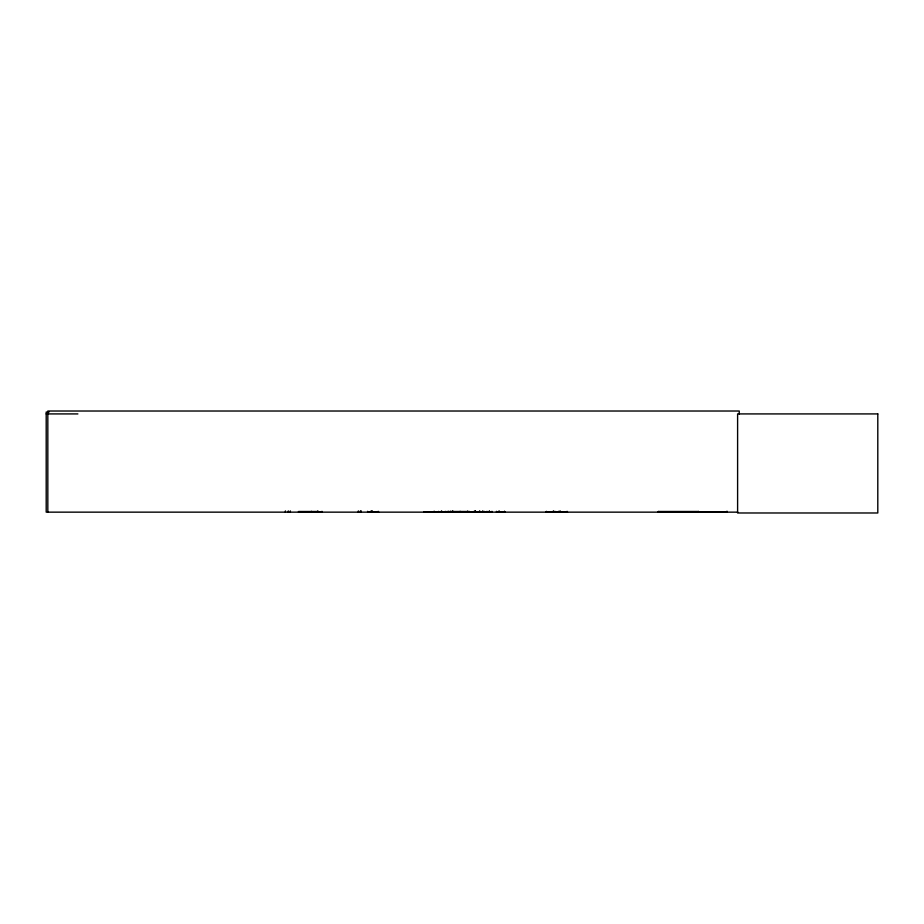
<?xml version="1.0" encoding="UTF-8"?>
<svg xmlns="http://www.w3.org/2000/svg" width="924" height="924" viewBox="0 0 924 924"><rect width="100%" height="100%" fill="white"/><g stroke="black" fill="none" stroke-linecap="round" stroke-linejoin="round"><path stroke-width="1.39" d="M467.613 512.115L467.625 511.33M482.478 512.115L482.478 511.33M658.35 512.115L658.327 511.492L698.683 511.492L698.567 512.115L658.327 512.115L658.442 511.492M700.184 511.711L727.038 512.104L727.003 511.365M726.969 511.711L726.957 511.365M658.338 511.792L698.579 511.757M698.683 512.115L698.567 511.492M447.135 512.023L447.193 511.33M545.911 512.15L567.544 512.069M546.303 512.023L546.384 511.33M491.764 512.046L423.689 512.104L438.9 512.15M423.804 512.127L438.611 511.884M424.347 512.15L425.306 512.104L424.659 512.15M433.772 512.127L434.014 511.365M434.026 511.711L435.216 512.15M321.806 512.046L298.51 512.092M483.772 512.046L483.853 511.399M437.422 512.15L437.676 511.908M438.311 512.15L438.611 511.365M49.087 412.058L46.2 412.058L46.2 512.15L737.791 512.15M46.2 413.917L77.893 413.917M298.533 511.503L317.024 511.503M451.155 511.503L469.646 511.503M298.498 511.746L317.059 511.746M451.12 511.769L469.681 511.769M700.115 511.908L727.026 511.908M505.162 512.115L496.65 512.046M434.268 512.127L434.28 511.33M504.643 512.046L504.55 511.399M378.736 512.046L367.775 512.046M555.001 512.023L554.931 511.33M474.127 512.023L474.058 511.33M482.582 512.046L482.582 511.33M727.026 512.127L700.184 512.127M739.235 413.917L739.235 411.018L47.829 411.018L47.829 512.15M567.082 511.33L567.082 512.15M560.267 511.122L560.267 512.15M559.852 511.122L559.852 512.15M558.546 511.33L558.546 512.15M553.626 511.122L553.626 512.15M553.199 511.122L553.199 512.15M504.469 511.33L504.469 512.15M499.214 511.122L499.214 512.15M498.937 511.122L498.937 512.15M496.477 511.33L496.477 512.15M491.938 511.33L491.938 512.15M489.466 511.122L489.466 512.15M489.189 511.122L489.189 512.15M486.971 511.33L486.971 512.15M483.945 511.33L483.945 512.15M482.721 511.33L482.721 512.15M479.926 511.122L479.926 512.15M479.475 511.122L479.475 512.15M475.548 511.122L475.548 512.15M475.398 511.122L475.317 512.15M475.04 511.122L475.04 512.15M467.717 511.33L467.867 512.15M460.129 511.33L460.129 512.15M452.956 511.122L452.956 512.15M452.437 511.122L452.437 512.15M450.462 511.33L450.462 512.15M450.369 511.33L450.369 512.15M448.764 511.122L448.764 512.15M445.276 511.33L445.276 512.15M441.776 511.122L441.776 512.15M441.326 511.122L441.326 512.15M378.205 511.33L378.205 512.15M372.499 511.122L372.499 512.15M371.945 511.122L371.945 512.15M371.575 511.122L371.575 512.15M370.894 511.33L370.894 512.15M370.801 511.33L370.801 512.15M367.637 511.33L367.637 512.15M361.226 510.914L361.226 512.15M360.383 510.914L360.383 512.15M358.339 510.914L358.339 512.15M321.956 511.33L321.956 512.15M318.006 511.122L318.006 512.15M317.637 511.122L317.637 512.15M311.376 511.33L311.376 512.15M290.332 510.914L290.332 512.15M288.288 510.914L288.288 512.15M285.401 510.914L285.401 512.15M427.754 511.711L429.002 512.104L427.754 511.711M877.8 413.917L737.606 413.917L737.606 512.982L877.8 512.982L877.8 413.917M474.878 512.15L474.878 511.122L474.809 512.15"/></g></svg>
